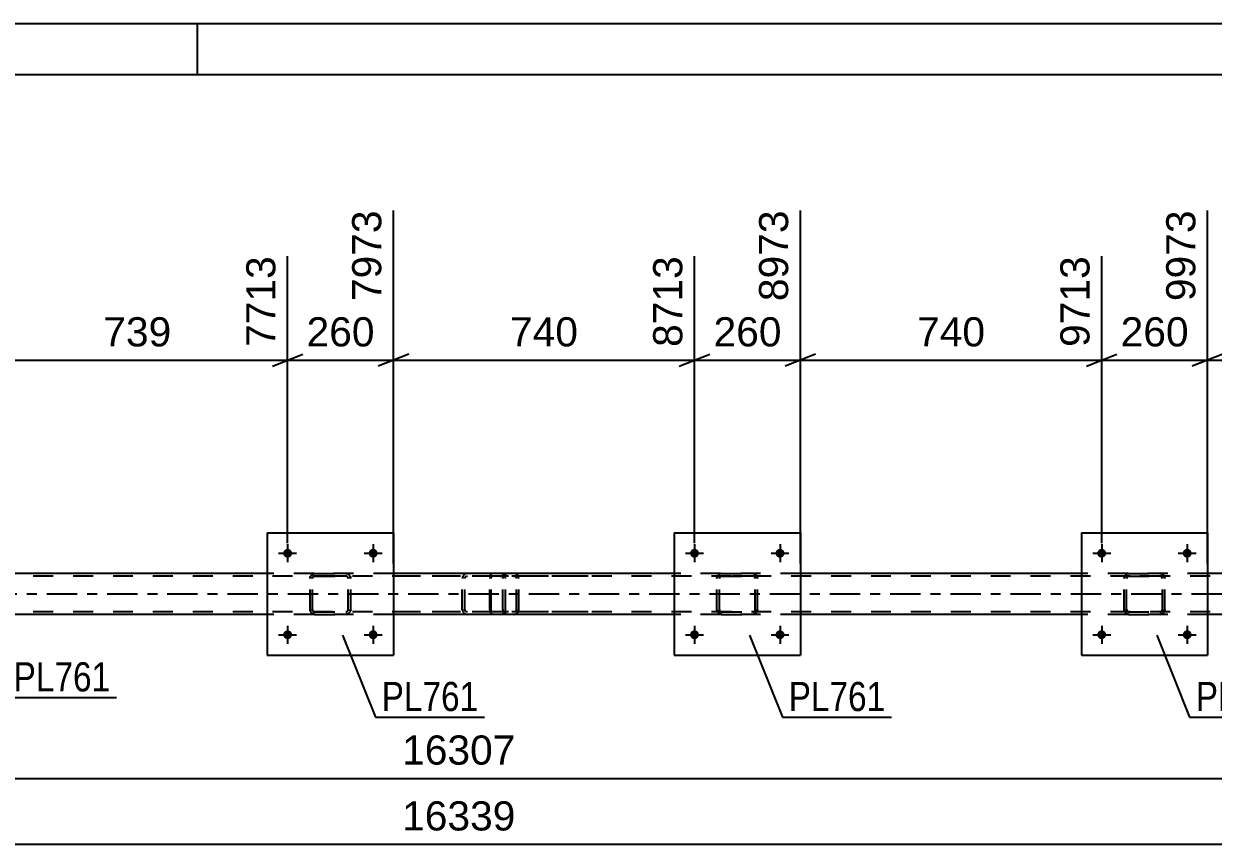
# Model space of a CAD drawing. Header units: millimetres. Extents: x 0 to 841, y 0 to 594.
# Drawn here: x 403.9 to 520.8, y 513.4 to 594 of the extents above; entities that cross this region are included whole.
import ezdxf

# ---------------------------------------------------------------- set-up
doc = ezdxf.new("R2010")
doc.units = ezdxf.units.MM
doc.linetypes.add('DXK_LINE_DOT2', pattern=[3.9198, 1.9599, -1.9599])
doc.linetypes.add('DXK_LINE_DOT3', pattern=[5.9187, 2.979, -0.9799, 0.9799, -0.9799])
doc.styles.add('Arial', font='arial.ttf', dxfattribs={"height": 0.2})
doc.styles.add('Arial Narrow', font='ARIALN.TTF', dxfattribs={"height": 0.2})

# ---------------------------------------------------------------- blocks, each defined once
blk = doc.blocks.new('Unknown-318895881-1113')
at = {"color": 5, "linetype": 'Continuous'}
for p, q in [((841, 594), (0, 594)), ((421, 589), (421, 594)), ((836, 589), (5, 589))]:
    blk.add_line(p, q, dxfattribs=at)
blk = doc.blocks.new('Part-318895881-5365 - 5226')
at = {"color": 2, "linetype": 'Continuous'}
for p, q in [((427.86, 539.99), (400.31, 539.99)), ((467.84, 539.99), (440.26, 539.99)), ((507.85, 539.99), (480.24, 539.99)), ((547.86, 539.99), (520.25, 539.99)), ((427.86, 535.99), (400.31, 535.99)), ((467.84, 535.99), (440.26, 535.99)), ((507.85, 535.99), (480.24, 535.99)), ((547.86, 535.99), (520.25, 535.99))]:
    blk.add_line(p, q, dxfattribs=at)
at = {"color": 7, "linetype": 'DXK_LINE_DOT2'}
for p, q in [((440.26, 539.99), (427.86, 539.99)), ((480.24, 539.99), (467.84, 539.99)), ((520.25, 539.99), (507.85, 539.99)), ((728.25, 539.75), (139.86, 539.75)), ((728.25, 536.23), (139.86, 536.23)), ((440.26, 535.99), (427.86, 535.99)), ((480.24, 535.99), (467.84, 535.99)), ((520.25, 535.99), (507.85, 535.99))]:
    blk.add_line(p, q, dxfattribs=at)
at = {"color": 7, "linetype": 'DXK_LINE_DOT3'}
blk.add_line((139.86, 537.99), (728.25, 537.99), dxfattribs=at)
blk = doc.blocks.new('Part-318895881-5260 - 5226')
at = {"color": 7, "linetype": 'DXK_LINE_DOT2'}
for p, q in [((450.76, 539.99), (438.99, 539.99)), ((447.53, 539.99), (447.33, 539.96)), ((450.96, 539.96), (450.76, 539.99)), ((450.76, 539.75), (438.99, 539.75)), ((447.06, 539.7), (447.02, 539.51)), ((447.02, 536.47), (447.02, 539.51)), ((447.27, 539.51), (447.29, 539.61)), ((447.27, 536.47), (447.27, 539.51)), ((447.29, 539.61), (447.35, 539.68)), ((447.35, 539.68), (447.43, 539.74)), ((447.43, 539.74), (447.53, 539.75)), ((450.76, 539.75), (450.86, 539.74)), ((450.86, 539.74), (450.95, 539.68)), ((450.95, 539.68), (451, 539.61)), ((451, 539.61), (451.02, 539.51)), ((451.02, 536.47), (451.02, 539.51)), ((451.28, 539.51), (451.24, 539.7)), ((451.28, 536.47), (451.28, 539.51)), ((447.02, 536.47), (447.04, 536.38)), ((447.29, 536.38), (447.27, 536.47)), ((451.02, 536.47), (451, 536.38)), ((451.26, 536.38), (451.28, 536.47)), ((450.76, 536.23), (438.99, 536.23)), ((450.76, 535.99), (438.99, 535.99)), ((447.04, 536.38), (447.06, 536.29)), ((447.35, 536.3), (447.29, 536.38)), ((447.33, 536.03), (447.53, 535.99)), ((447.43, 536.25), (447.35, 536.3)), ((447.53, 536.23), (447.43, 536.25)), ((450.86, 536.25), (450.76, 536.23)), ((450.76, 535.99), (450.96, 536.03)), ((450.95, 536.3), (450.86, 536.25)), ((451, 536.38), (450.95, 536.3)), ((451.24, 536.29), (451.26, 536.38))]:
    blk.add_line(p, q, dxfattribs=at)
for centre, start, end in [((447.51, 539.49), 110.7583, 155.68), ((450.78, 539.49), 24.32, 69.2417), ((447.51, 536.49), 204.32, 249.2417), ((450.78, 536.49), 290.7583, 335.68)]:
    blk.add_arc(centre, 0.496, start, end, dxfattribs=at)
blk = doc.blocks.new('Part-318895881-5285 - 5226')
at = {"color": 7, "linetype": 'DXK_LINE_DOT2'}
for p, q in [((432.35, 539.96), (432.54, 539.99)), ((432.54, 539.99), (432.35, 539.96)), ((432.54, 539.99), (435.58, 539.99)), ((432.54, 539.99), (432.54, 539.99)), ((432.54, 539.99), (435.58, 539.99)), ((435.58, 539.99), (435.58, 539.99)), ((435.58, 539.99), (435.76, 539.96)), ((435.76, 539.96), (435.58, 539.99)), ((432.06, 539.51), (432.09, 539.7)), ((432.09, 539.7), (432.06, 539.51)), ((432.06, 536.47), (432.06, 539.51)), ((432.31, 539.61), (432.3, 539.51)), ((432.3, 539.51), (432.31, 539.6)), ((432.3, 536.47), (432.3, 539.51)), ((432.31, 539.6), (432.37, 539.68)), ((432.37, 539.68), (432.31, 539.61)), ((432.44, 539.74), (432.37, 539.68)), ((432.37, 539.68), (432.44, 539.73)), ((432.44, 539.73), (432.54, 539.75)), ((432.54, 539.75), (432.44, 539.74)), ((432.54, 539.75), (435.58, 539.75)), ((432.54, 539.75), (432.54, 539.75)), ((435.58, 539.75), (432.54, 539.75)), ((435.58, 539.75), (435.58, 539.75)), ((435.58, 539.75), (435.67, 539.73)), ((435.67, 539.74), (435.58, 539.75)), ((435.75, 539.68), (435.67, 539.74)), ((435.67, 539.73), (435.75, 539.68)), ((435.75, 539.68), (435.8, 539.6)), ((435.8, 539.61), (435.75, 539.68)), ((435.82, 539.51), (435.8, 539.61)), ((435.8, 539.6), (435.82, 539.51)), ((435.82, 536.47), (435.82, 539.51)), ((436.02, 539.7), (436.06, 539.51)), ((436.06, 539.51), (436.02, 539.7)), ((436.06, 536.47), (436.06, 539.51)), ((432.09, 536.29), (432.06, 536.47)), ((432.06, 536.47), (432.09, 536.29)), ((432.31, 536.38), (432.3, 536.47)), ((432.3, 536.47), (432.31, 536.38)), ((435.82, 536.47), (435.8, 536.38)), ((435.8, 536.38), (435.82, 536.47)), ((436.06, 536.47), (436.02, 536.29)), ((436.02, 536.29), (436.06, 536.47)), ((432.37, 536.3), (432.31, 536.38)), ((432.31, 536.38), (432.37, 536.3)), ((432.54, 535.99), (432.35, 536.03)), ((432.35, 536.03), (432.54, 535.99)), ((432.44, 536.25), (432.37, 536.3)), ((432.37, 536.3), (432.44, 536.25)), ((432.54, 536.23), (432.44, 536.25)), ((432.44, 536.25), (432.54, 536.23)), ((432.54, 536.23), (435.58, 536.23)), ((432.54, 536.23), (432.54, 536.23)), ((432.54, 536.23), (435.58, 536.23)), ((432.54, 535.99), (435.58, 535.99)), ((432.54, 535.99), (432.54, 535.99)), ((432.54, 535.99), (435.58, 535.99)), ((435.67, 536.25), (435.58, 536.23)), ((435.58, 536.23), (435.67, 536.25)), ((435.58, 536.23), (435.58, 536.23)), ((435.76, 536.03), (435.58, 535.99)), ((435.58, 535.99), (435.76, 536.03)), ((435.58, 535.99), (435.58, 535.99)), ((435.75, 536.3), (435.67, 536.25)), ((435.67, 536.25), (435.75, 536.3)), ((435.8, 536.38), (435.75, 536.3)), ((435.75, 536.3), (435.8, 536.38))]:
    blk.add_line(p, q, dxfattribs=at)
at = {"color": 7, "linetype": 'DXK_LINE_DOT3'}
blk.add_line((434.06, 537.99), (434.06, 537.99), dxfattribs=at)
at = {"color": 7, "linetype": 'DXK_LINE_DOT2'}
for centre, start, end in [((432.54, 539.51), 112.5, 157.5), ((432.54, 539.51), 112.5, 157.5), ((435.58, 539.51), 22.5, 67.5), ((435.58, 539.51), 22.5, 67.5), ((432.54, 536.47), 202.5, 247.5), ((432.54, 536.47), 202.5, 247.5), ((435.58, 536.47), 292.5, 337.5), ((435.58, 536.47), 292.5, 337.5)]:
    blk.add_arc(centre, 0.48, start, end, dxfattribs=at)
blk = doc.blocks.new('Part-318895881-5290 - 5226')
at = {"color": 2, "linetype": 'Continuous'}
for p, q in [((427.86, 543.99), (427.86, 531.99)), ((427.86, 543.99), (440.26, 543.99)), ((440.26, 543.99), (440.26, 531.99)), ((427.86, 531.99), (440.26, 531.99))]:
    blk.add_line(p, q, dxfattribs=at)
blk = doc.blocks.new('Part-318895881-5291 - 5226')
at = {"color": 7, "linetype": 'DXK_LINE_DOT2'}
for p, q in [((472.34, 539.96), (472.52, 539.99)), ((472.52, 539.99), (472.34, 539.96)), ((472.52, 539.99), (475.56, 539.99)), ((472.52, 539.99), (472.52, 539.99)), ((472.52, 539.99), (475.56, 539.99)), ((475.56, 539.99), (475.56, 539.99)), ((475.56, 539.99), (475.75, 539.96)), ((475.75, 539.96), (475.56, 539.99)), ((472.04, 539.51), (472.08, 539.7)), ((472.08, 539.7), (472.04, 539.51)), ((472.04, 536.47), (472.04, 539.51)), ((472.3, 539.61), (472.28, 539.51)), ((472.28, 539.51), (472.3, 539.6)), ((472.28, 536.47), (472.28, 539.51)), ((472.3, 539.6), (472.36, 539.68)), ((472.36, 539.68), (472.3, 539.61)), ((472.43, 539.74), (472.36, 539.68)), ((472.36, 539.68), (472.43, 539.73)), ((472.43, 539.73), (472.52, 539.75)), ((472.52, 539.75), (472.43, 539.74)), ((472.52, 539.75), (475.56, 539.75)), ((472.52, 539.75), (472.52, 539.75)), ((475.56, 539.75), (472.52, 539.75)), ((475.56, 539.75), (475.56, 539.75)), ((475.56, 539.75), (475.66, 539.73)), ((475.66, 539.74), (475.56, 539.75)), ((475.73, 539.68), (475.66, 539.74)), ((475.66, 539.73), (475.73, 539.68)), ((475.73, 539.68), (475.79, 539.6)), ((475.79, 539.61), (475.73, 539.68)), ((475.8, 539.51), (475.79, 539.61)), ((475.79, 539.6), (475.8, 539.51)), ((475.8, 536.47), (475.8, 539.51)), ((476.01, 539.7), (476.04, 539.51)), ((476.04, 539.51), (476.01, 539.7)), ((476.04, 536.47), (476.04, 539.51)), ((472.08, 536.29), (472.04, 536.47)), ((472.04, 536.47), (472.08, 536.29)), ((472.3, 536.38), (472.28, 536.47)), ((472.28, 536.47), (472.3, 536.38)), ((475.8, 536.47), (475.79, 536.38)), ((475.79, 536.38), (475.8, 536.47)), ((476.04, 536.47), (476.01, 536.29)), ((476.01, 536.29), (476.04, 536.47)), ((472.36, 536.3), (472.3, 536.38)), ((472.3, 536.38), (472.36, 536.3)), ((472.52, 535.99), (472.34, 536.03)), ((472.34, 536.03), (472.52, 535.99)), ((472.43, 536.25), (472.36, 536.3)), ((472.36, 536.3), (472.43, 536.25)), ((472.52, 536.23), (472.43, 536.25)), ((472.43, 536.25), (472.52, 536.23)), ((472.52, 536.23), (475.56, 536.23)), ((472.52, 536.23), (472.52, 536.23)), ((472.52, 536.23), (475.56, 536.23)), ((472.52, 535.99), (475.56, 535.99)), ((472.52, 535.99), (472.52, 535.99)), ((472.52, 535.99), (475.56, 535.99)), ((475.66, 536.25), (475.56, 536.23)), ((475.56, 536.23), (475.66, 536.25)), ((475.56, 536.23), (475.56, 536.23)), ((475.75, 536.03), (475.56, 535.99)), ((475.56, 535.99), (475.75, 536.03)), ((475.56, 535.99), (475.56, 535.99)), ((475.73, 536.3), (475.66, 536.25)), ((475.66, 536.25), (475.73, 536.3)), ((475.79, 536.38), (475.73, 536.3)), ((475.73, 536.3), (475.79, 536.38))]:
    blk.add_line(p, q, dxfattribs=at)
at = {"color": 7, "linetype": 'DXK_LINE_DOT3'}
blk.add_line((474.04, 537.99), (474.04, 537.99), dxfattribs=at)
at = {"color": 7, "linetype": 'DXK_LINE_DOT2'}
for centre, start, end in [((472.52, 539.51), 112.5, 157.5), ((472.52, 539.51), 112.5, 157.5), ((475.56, 539.51), 22.5, 67.5), ((475.56, 539.51), 22.5, 67.5), ((472.52, 536.47), 202.5, 247.5), ((472.52, 536.47), 202.5, 247.5), ((475.56, 536.47), 292.5, 337.5), ((475.56, 536.47), 292.5, 337.5)]:
    blk.add_arc(centre, 0.48, start, end, dxfattribs=at)
blk = doc.blocks.new('Bolt-318895881-5424 - 5226')
at = {"linetype": 'Continuous'}
for points in [[(430.3, 541.99, -1), (429.42, 541.99, -1)], [(438.7, 541.99, -1), (437.82, 541.99, -1)]]:
    blk.add_hatch(color=1, dxfattribs=at).paths.add_polyline_path(points)
at = {"color": 1, "linetype": 'Continuous'}
for p, q in [((429.86, 542.87), (429.86, 541.11)), ((438.26, 542.87), (438.26, 541.11)), ((428.98, 541.99), (430.74, 541.99)), ((437.38, 541.99), (439.14, 541.99))]:
    blk.add_line(p, q, dxfattribs=at)
blk = doc.blocks.new('Part-318895881-5345 - 5226')
at = {"color": 2, "linetype": 'Continuous'}
for p, q in [((467.84, 543.99), (467.84, 531.99)), ((467.84, 543.99), (480.24, 543.99)), ((480.24, 543.99), (480.24, 531.99)), ((467.84, 531.99), (480.24, 531.99))]:
    blk.add_line(p, q, dxfattribs=at)
blk = doc.blocks.new('Part-318895881-5346 - 5226')
at = {"color": 7, "linetype": 'DXK_LINE_DOT2'}
for p, q in [((512.35, 539.96), (512.53, 539.99)), ((512.53, 539.99), (512.35, 539.96)), ((512.53, 539.99), (515.57, 539.99)), ((512.53, 539.99), (512.53, 539.99)), ((512.53, 539.99), (515.57, 539.99)), ((515.57, 539.99), (515.57, 539.99)), ((515.57, 539.99), (515.75, 539.96)), ((515.75, 539.96), (515.57, 539.99)), ((512.05, 539.51), (512.09, 539.7)), ((512.09, 539.7), (512.05, 539.51)), ((512.05, 536.47), (512.05, 539.51)), ((512.31, 539.61), (512.29, 539.51)), ((512.29, 539.51), (512.31, 539.6)), ((512.29, 536.47), (512.29, 539.51)), ((512.31, 539.6), (512.36, 539.68)), ((512.36, 539.68), (512.31, 539.61)), ((512.44, 539.74), (512.36, 539.68)), ((512.36, 539.68), (512.44, 539.73)), ((512.44, 539.73), (512.53, 539.75)), ((512.53, 539.75), (512.44, 539.74)), ((512.53, 539.75), (515.57, 539.75)), ((512.53, 539.75), (512.53, 539.75)), ((515.57, 539.75), (512.53, 539.75)), ((515.57, 539.75), (515.57, 539.75)), ((515.57, 539.75), (515.66, 539.73)), ((515.66, 539.74), (515.57, 539.75)), ((515.74, 539.68), (515.66, 539.74)), ((515.66, 539.73), (515.74, 539.68)), ((515.74, 539.68), (515.79, 539.6)), ((515.79, 539.61), (515.74, 539.68)), ((515.81, 539.51), (515.79, 539.61)), ((515.79, 539.6), (515.81, 539.51)), ((515.81, 536.47), (515.81, 539.51)), ((516.01, 539.7), (516.05, 539.51)), ((516.05, 539.51), (516.01, 539.7)), ((516.05, 536.47), (516.05, 539.51)), ((512.09, 536.29), (512.05, 536.47)), ((512.05, 536.47), (512.09, 536.29)), ((512.31, 536.38), (512.29, 536.47)), ((512.29, 536.47), (512.31, 536.38)), ((515.81, 536.47), (515.79, 536.38)), ((515.79, 536.38), (515.81, 536.47)), ((516.05, 536.47), (516.01, 536.29)), ((516.01, 536.29), (516.05, 536.47)), ((512.36, 536.3), (512.31, 536.38)), ((512.31, 536.38), (512.36, 536.3)), ((512.53, 535.99), (512.35, 536.03)), ((512.35, 536.03), (512.53, 535.99)), ((512.44, 536.25), (512.36, 536.3)), ((512.36, 536.3), (512.44, 536.25)), ((512.53, 536.23), (512.44, 536.25)), ((512.44, 536.25), (512.53, 536.23)), ((512.53, 536.23), (515.57, 536.23)), ((512.53, 536.23), (512.53, 536.23)), ((512.53, 536.23), (515.57, 536.23)), ((512.53, 535.99), (515.57, 535.99)), ((512.53, 535.99), (512.53, 535.99)), ((512.53, 535.99), (515.57, 535.99)), ((515.66, 536.25), (515.57, 536.23)), ((515.57, 536.23), (515.66, 536.25)), ((515.57, 536.23), (515.57, 536.23)), ((515.75, 536.03), (515.57, 535.99)), ((515.57, 535.99), (515.75, 536.03)), ((515.57, 535.99), (515.57, 535.99)), ((515.74, 536.3), (515.66, 536.25)), ((515.66, 536.25), (515.74, 536.3)), ((515.79, 536.38), (515.74, 536.3)), ((515.74, 536.3), (515.79, 536.38))]:
    blk.add_line(p, q, dxfattribs=at)
at = {"color": 7, "linetype": 'DXK_LINE_DOT3'}
blk.add_line((514.05, 537.99), (514.05, 537.99), dxfattribs=at)
at = {"color": 7, "linetype": 'DXK_LINE_DOT2'}
for centre, start, end in [((512.53, 539.51), 112.5, 157.5), ((512.53, 539.51), 112.5, 157.5), ((515.57, 539.51), 22.5, 67.5), ((515.57, 539.51), 22.5, 67.5), ((512.53, 536.47), 202.5, 247.5), ((512.53, 536.47), 202.5, 247.5), ((515.57, 536.47), 292.5, 337.5), ((515.57, 536.47), 292.5, 337.5)]:
    blk.add_arc(centre, 0.48, start, end, dxfattribs=at)
blk = doc.blocks.new('Part-318895881-5351 - 5226')
at = {"color": 2, "linetype": 'Continuous'}
for p, q in [((507.85, 543.99), (507.85, 531.99)), ((507.85, 543.99), (520.25, 543.99)), ((520.25, 543.99), (520.25, 531.99)), ((507.85, 531.99), (520.25, 531.99))]:
    blk.add_line(p, q, dxfattribs=at)
blk = doc.blocks.new('Part-318895881-5378 - 5226')
at = {"color": 7, "linetype": 'DXK_LINE_DOT2'}
for p, q in [((449.9, 539.96), (449.81, 539.85)), ((450, 539.99), (449.9, 539.96)), ((459.4, 539.99), (450, 539.99)), ((451.28, 539.99), (451.28, 539.75)), ((452.28, 539.96), (452.09, 539.99)), ((449.75, 539.7), (449.73, 539.51)), ((449.73, 536.47), (449.73, 539.51)), ((449.81, 539.85), (449.75, 539.7)), ((449.86, 539.51), (449.87, 539.61)), ((449.86, 536.47), (449.86, 539.51)), ((449.87, 539.61), (449.9, 539.68)), ((449.9, 539.68), (449.95, 539.74)), ((449.95, 539.74), (450, 539.75)), ((459.4, 539.75), (450, 539.75)), ((452.09, 539.75), (452.19, 539.74)), ((452.19, 539.74), (452.27, 539.68)), ((452.27, 539.68), (452.32, 539.61)), ((452.32, 539.61), (452.34, 539.51)), ((452.34, 536.47), (452.34, 539.51)), ((452.59, 539.51), (452.56, 539.7)), ((452.59, 536.47), (452.59, 539.51)), ((449.73, 536.47), (449.75, 536.29)), ((449.87, 536.38), (449.86, 536.47)), ((452.34, 536.47), (452.32, 536.38)), ((452.57, 536.38), (452.59, 536.47)), ((449.75, 536.29), (449.81, 536.13)), ((449.81, 536.13), (449.9, 536.03)), ((449.9, 536.3), (449.87, 536.38)), ((449.95, 536.25), (449.9, 536.3)), ((449.9, 536.03), (450, 535.99)), ((450, 536.23), (449.95, 536.25)), ((459.4, 536.23), (450, 536.23)), ((459.4, 535.99), (450, 535.99)), ((451.28, 535.99), (451.28, 536.23)), ((452.19, 536.25), (452.09, 536.23)), ((452.09, 535.99), (452.28, 536.03)), ((452.27, 536.3), (452.19, 536.25)), ((452.32, 536.38), (452.27, 536.3)), ((452.56, 536.29), (452.57, 536.38))]:
    blk.add_line(p, q, dxfattribs=at)
for centre, start, end in [((452.11, 539.5), 23.8494, 68.8059), ((452.11, 536.49), 291.1941, 336.1506)]:
    blk.add_arc(centre, 0.492, start, end, dxfattribs=at)
blk = doc.blocks.new('Bolt-318895881-5422 - 5226')
at = {"linetype": 'Continuous'}
for points in [[(470.28, 541.99, -1), (469.4, 541.99, -1)], [(478.68, 541.99, -1), (477.8, 541.99, -1)]]:
    blk.add_hatch(color=1, dxfattribs=at).paths.add_polyline_path(points)
at = {"color": 1, "linetype": 'Continuous'}
for p, q in [((469.84, 542.87), (469.84, 541.11)), ((478.24, 542.87), (478.24, 541.11)), ((468.96, 541.99), (470.72, 541.99)), ((477.36, 541.99), (479.12, 541.99))]:
    blk.add_line(p, q, dxfattribs=at)
blk = doc.blocks.new('Bolt-318895881-5423 - 5226')
at = {"linetype": 'Continuous'}
for points in [[(470.28, 533.99, -1), (469.4, 533.99, -1)], [(478.68, 533.99, -1), (477.8, 533.99, -1)]]:
    blk.add_hatch(color=1, dxfattribs=at).paths.add_polyline_path(points)
at = {"color": 1, "linetype": 'Continuous'}
for p, q in [((469.84, 534.87), (469.84, 533.11)), ((478.24, 534.87), (478.24, 533.11)), ((468.96, 533.99), (470.72, 533.99)), ((477.36, 533.99), (479.12, 533.99))]:
    blk.add_line(p, q, dxfattribs=at)
blk = doc.blocks.new('Bolt-318895881-5425 - 5226')
at = {"linetype": 'Continuous'}
for points in [[(430.3, 533.99, -1), (429.42, 533.99, -1)], [(438.7, 533.99, -1), (437.82, 533.99, -1)]]:
    blk.add_hatch(color=1, dxfattribs=at).paths.add_polyline_path(points)
at = {"color": 1, "linetype": 'Continuous'}
for p, q in [((429.86, 534.87), (429.86, 533.11)), ((438.26, 534.87), (438.26, 533.11)), ((428.98, 533.99), (430.74, 533.99)), ((437.38, 533.99), (439.14, 533.99))]:
    blk.add_line(p, q, dxfattribs=at)
blk = doc.blocks.new('Bolt-318895881-5436 - 5226')
at = {"linetype": 'Continuous'}
for points in [[(510.29, 541.99, -1), (509.41, 541.99, -1)], [(518.69, 541.99, -1), (517.81, 541.99, -1)]]:
    blk.add_hatch(color=1, dxfattribs=at).paths.add_polyline_path(points)
at = {"color": 1, "linetype": 'Continuous'}
for p, q in [((509.85, 542.87), (509.85, 541.11)), ((518.25, 542.87), (518.25, 541.11)), ((508.97, 541.99), (510.73, 541.99)), ((517.37, 541.99), (519.13, 541.99))]:
    blk.add_line(p, q, dxfattribs=at)
blk = doc.blocks.new('Bolt-318895881-5437 - 5226')
at = {"linetype": 'Continuous'}
for points in [[(510.29, 533.99, -1), (509.41, 533.99, -1)], [(518.69, 533.99, -1), (517.81, 533.99, -1)]]:
    blk.add_hatch(color=1, dxfattribs=at).paths.add_polyline_path(points)
at = {"color": 1, "linetype": 'Continuous'}
for p, q in [((509.85, 534.87), (509.85, 533.11)), ((518.25, 534.87), (518.25, 533.11)), ((508.97, 533.99), (510.73, 533.99)), ((517.37, 533.99), (519.13, 533.99))]:
    blk.add_line(p, q, dxfattribs=at)
blk = doc.blocks.new('StraightDimension-318895881-15210 - 5226')
at = {"color": 7, "linetype": 'Continuous'}
for p, q in [((400.31, 540.99), (400.31, 575.66)), ((429.86, 542.99), (429.86, 571.16)), ((401.81, 561.56), (398.81, 560.36)), ((428.36, 560.36), (431.36, 561.56)), ((400.31, 560.96), (429.86, 560.96))]:
    blk.add_line(p, q, dxfattribs=at)
at = {"color": 0}
blk.add_wipeout([(419.02, 561.71), (419.02, 565.91), (411.15, 565.91), (411.15, 561.71)], dxfattribs=at)
at = {"color": 3, "style": 'Arial'}
blk.add_text('739', height=2.865, dxfattribs=at).set_placement((411.75, 562.31))
at = {"color": 0, "linetype": 'Continuous'}
blk.add_wipeout([(429.26, 571.76), (425.06, 571.76), (425.06, 561.66), (429.26, 561.66)], dxfattribs=at)
at = {"color": 3, "linetype": 'Continuous', "style": 'Arial'}
blk.add_text('7713', height=2.865, rotation=90.0002, dxfattribs=at).set_placement((428.66, 562.26))
blk = doc.blocks.new('StraightDimension-318895881-6173 - 5226')
at = {"color": 7, "linetype": 'Continuous'}
blk.add_line((130.6, 513.41), (762.74, 513.41), dxfattribs=at)
at = {"color": 0}
blk.add_wipeout([(452.83, 514.16), (452.83, 518.36), (440.51, 518.36), (440.51, 514.16)], dxfattribs=at)
at = {"color": 3, "style": 'Arial'}
blk.add_text('16339', height=2.865, dxfattribs=at).set_placement((441.11, 514.76))
blk = doc.blocks.new('StraightDimension-318895881-6194 - 5226')
at = {"color": 7, "linetype": 'Continuous'}
blk.add_line((131.24, 519.88), (762.1, 519.88), dxfattribs=at)
at = {"color": 0}
blk.add_wipeout([(452.83, 520.63), (452.83, 524.83), (440.51, 524.83), (440.51, 520.63)], dxfattribs=at)
at = {"color": 3, "style": 'Arial'}
blk.add_text('16307', height=2.865, dxfattribs=at).set_placement((441.11, 521.23))
blk = doc.blocks.new('StraightDimension-318895881-15204 - 5226')
at = {"color": 7, "linetype": 'Continuous'}
for p, q in [((520.25, 540.99), (520.25, 575.66)), ((549.86, 542.99), (549.86, 573.38)), ((521.75, 561.56), (518.75, 560.36)), ((548.36, 560.36), (551.36, 561.56)), ((520.25, 560.96), (549.86, 560.96))]:
    blk.add_line(p, q, dxfattribs=at)
at = {"color": 0}
blk.add_wipeout([(538.99, 561.71), (538.99, 565.91), (531.12, 565.91), (531.12, 561.71)], dxfattribs=at)
at = {"color": 3, "style": 'Arial'}
blk.add_text('740', height=2.865, dxfattribs=at).set_placement((531.72, 562.31))
at = {"color": 0, "linetype": 'Continuous'}
blk.add_wipeout([(549.26, 573.98), (545.06, 573.98), (545.06, 561.66), (549.26, 561.66)], dxfattribs=at)
at = {"color": 3, "linetype": 'Continuous', "style": 'Arial'}
blk.add_text('10713', height=2.865, rotation=90.0002, dxfattribs=at).set_placement((548.66, 562.26))
blk = doc.blocks.new('StraightDimension-318895881-15205 - 5226')
at = {"color": 7, "linetype": 'Continuous'}
for p, q in [((520.25, 540.99), (520.25, 575.66)), ((509.85, 542.99), (509.85, 571.16)), ((508.35, 560.36), (511.35, 561.56)), ((521.75, 561.56), (518.75, 560.36)), ((509.85, 560.96), (520.25, 560.96))]:
    blk.add_line(p, q, dxfattribs=at)
at = {"color": 0}
blk.add_wipeout([(518.99, 561.71), (518.99, 565.91), (511.11, 565.91), (511.11, 561.71)], dxfattribs=at)
at = {"color": 3, "style": 'Arial'}
blk.add_text('260', height=2.865, dxfattribs=at).set_placement((511.71, 562.31))
at = {"color": 0, "linetype": 'Continuous'}
blk.add_wipeout([(519.65, 576.26), (515.45, 576.26), (515.45, 566.16), (519.65, 566.16)], dxfattribs=at)
at = {"color": 3, "linetype": 'Continuous', "style": 'Arial'}
blk.add_text('9973', height=2.865, rotation=90.0002, dxfattribs=at).set_placement((519.05, 566.76))
blk = doc.blocks.new('StraightDimension-318895881-15206 - 5226')
at = {"color": 7, "linetype": 'Continuous'}
for p, q in [((480.24, 540.99), (480.24, 575.66)), ((509.85, 542.99), (509.85, 571.16)), ((481.74, 561.56), (478.74, 560.36)), ((508.35, 560.36), (511.35, 561.56)), ((480.24, 560.96), (509.85, 560.96))]:
    blk.add_line(p, q, dxfattribs=at)
at = {"color": 0}
blk.add_wipeout([(498.98, 561.71), (498.98, 565.91), (491.11, 565.91), (491.11, 561.71)], dxfattribs=at)
at = {"color": 3, "style": 'Arial'}
blk.add_text('740', height=2.865, dxfattribs=at).set_placement((491.71, 562.31))
at = {"color": 0, "linetype": 'Continuous'}
blk.add_wipeout([(509.25, 571.76), (505.05, 571.76), (505.05, 561.66), (509.25, 561.66)], dxfattribs=at)
at = {"color": 3, "linetype": 'Continuous', "style": 'Arial'}
blk.add_text('9713', height=2.865, rotation=90.0002, dxfattribs=at).set_placement((508.65, 562.26))
blk = doc.blocks.new('StraightDimension-318895881-15207 - 5226')
at = {"color": 7, "linetype": 'Continuous'}
for p, q in [((480.24, 540.99), (480.24, 575.66)), ((469.84, 542.99), (469.84, 571.16)), ((468.34, 560.36), (471.34, 561.56)), ((481.74, 561.56), (478.74, 560.36)), ((469.84, 560.96), (480.24, 560.96))]:
    blk.add_line(p, q, dxfattribs=at)
at = {"color": 0}
blk.add_wipeout([(478.98, 561.71), (478.98, 565.91), (471.11, 565.91), (471.11, 561.71)], dxfattribs=at)
at = {"color": 3, "style": 'Arial'}
blk.add_text('260', height=2.865, dxfattribs=at).set_placement((471.71, 562.31))
at = {"color": 0, "linetype": 'Continuous'}
blk.add_wipeout([(479.64, 576.26), (475.44, 576.26), (475.44, 566.16), (479.64, 566.16)], dxfattribs=at)
at = {"color": 3, "linetype": 'Continuous', "style": 'Arial'}
blk.add_text('8973', height=2.865, rotation=90.0002, dxfattribs=at).set_placement((479.04, 566.76))
blk = doc.blocks.new('StraightDimension-318895881-15208 - 5226')
at = {"color": 7, "linetype": 'Continuous'}
for p, q in [((440.26, 540.99), (440.26, 575.66)), ((469.84, 542.99), (469.84, 571.16)), ((441.76, 561.56), (438.76, 560.36)), ((468.34, 560.36), (471.34, 561.56)), ((440.26, 560.96), (469.84, 560.96))]:
    blk.add_line(p, q, dxfattribs=at)
at = {"color": 0}
blk.add_wipeout([(458.99, 561.71), (458.99, 565.91), (451.11, 565.91), (451.11, 561.71)], dxfattribs=at)
at = {"color": 3, "style": 'Arial'}
blk.add_text('740', height=2.865, dxfattribs=at).set_placement((451.71, 562.31))
at = {"color": 0, "linetype": 'Continuous'}
blk.add_wipeout([(469.24, 571.76), (465.04, 571.76), (465.04, 561.66), (469.24, 561.66)], dxfattribs=at)
at = {"color": 3, "linetype": 'Continuous', "style": 'Arial'}
blk.add_text('8713', height=2.865, rotation=90.0002, dxfattribs=at).set_placement((468.64, 562.26))
blk = doc.blocks.new('StraightDimension-318895881-15209 - 5226')
at = {"color": 7, "linetype": 'Continuous'}
for p, q in [((440.26, 540.99), (440.26, 575.66)), ((429.86, 542.99), (429.86, 571.16)), ((428.36, 560.36), (431.36, 561.56)), ((441.76, 561.56), (438.76, 560.36)), ((429.86, 560.96), (440.26, 560.96))]:
    blk.add_line(p, q, dxfattribs=at)
at = {"color": 0}
blk.add_wipeout([(438.99, 561.71), (438.99, 565.91), (431.12, 565.91), (431.12, 561.71)], dxfattribs=at)
at = {"color": 3, "style": 'Arial'}
blk.add_text('260', height=2.865, dxfattribs=at).set_placement((431.72, 562.31))
at = {"color": 0, "linetype": 'Continuous'}
blk.add_wipeout([(439.66, 576.26), (435.46, 576.26), (435.46, 566.16), (439.66, 566.16)], dxfattribs=at)
at = {"color": 3, "linetype": 'Continuous', "style": 'Arial'}
blk.add_text('7973', height=2.865, rotation=90.0002, dxfattribs=at).set_placement((439.06, 566.76))
blk = doc.blocks.new('Mark-318895881-5280 - 5226')
at = {"color": 30, "linetype": 'Continuous'}
for p, q in [((397, 532.17), (402.34, 527.82)), ((402.34, 527.82), (413.04, 527.82))]:
    blk.add_line(p, q, dxfattribs=at)
at = {"color": 0}
blk.add_wipeout([(412.44, 528.42), (412.44, 531.42), (402.94, 531.42), (402.94, 528.42)], dxfattribs=at)
blk.add_wipeout([(412.44, 528.42), (412.44, 531.42), (402.94, 531.42), (402.94, 528.42)], dxfattribs=at)
at = {"color": 3, "style": 'Arial Narrow'}
blk.add_text('PL761', height=2.863, dxfattribs=at).set_placement((402.94, 528.42))
blk = doc.blocks.new('Mark-318895881-5286 - 5226')
at = {"color": 30, "linetype": 'Continuous'}
for p, q in [((435.25, 533.96), (438.5, 525.89)), ((438.5, 525.89), (449.2, 525.89))]:
    blk.add_line(p, q, dxfattribs=at)
at = {"color": 0}
blk.add_wipeout([(448.6, 526.49), (448.6, 529.49), (439.1, 529.49), (439.1, 526.49)], dxfattribs=at)
blk.add_wipeout([(448.6, 526.49), (448.6, 529.49), (439.1, 529.49), (439.1, 526.49)], dxfattribs=at)
at = {"color": 3, "style": 'Arial Narrow'}
blk.add_text('PL761', height=2.863, dxfattribs=at).set_placement((439.1, 526.49))
blk = doc.blocks.new('Mark-318895881-5341 - 5226')
at = {"color": 30, "linetype": 'Continuous'}
for p, q in [((475.24, 533.96), (478.49, 525.89)), ((478.49, 525.89), (489.19, 525.89))]:
    blk.add_line(p, q, dxfattribs=at)
at = {"color": 0}
blk.add_wipeout([(488.59, 526.49), (488.59, 529.49), (479.09, 529.49), (479.09, 526.49)], dxfattribs=at)
blk.add_wipeout([(488.59, 526.49), (488.59, 529.49), (479.09, 529.49), (479.09, 526.49)], dxfattribs=at)
at = {"color": 3, "style": 'Arial Narrow'}
blk.add_text('PL761', height=2.863, dxfattribs=at).set_placement((479.09, 526.49))
blk = doc.blocks.new('Mark-318895881-5347 - 5226')
at = {"color": 30, "linetype": 'Continuous'}
for p, q in [((515.25, 533.96), (518.49, 525.89)), ((518.49, 525.89), (529.19, 525.89))]:
    blk.add_line(p, q, dxfattribs=at)
at = {"color": 0}
blk.add_wipeout([(528.59, 526.49), (528.59, 529.49), (519.09, 529.49), (519.09, 526.49)], dxfattribs=at)
blk.add_wipeout([(528.59, 526.49), (528.59, 529.49), (519.09, 529.49), (519.09, 526.49)], dxfattribs=at)
at = {"color": 3, "style": 'Arial Narrow'}
blk.add_text('PL761', height=2.863, dxfattribs=at).set_placement((519.09, 526.49))

msp = doc.modelspace()

# ---------------------------------------------------------------- block references
for name in ['Unknown-318895881-1113', 'Part-318895881-5290 - 5226', 'Part-318895881-5345 - 5226', 'Part-318895881-5351 - 5226', 'Bolt-318895881-5424 - 5226', 'Bolt-318895881-5422 - 5226', 'Bolt-318895881-5436 - 5226', 'Part-318895881-5365 - 5226', 'Part-318895881-5285 - 5226', 'Part-318895881-5260 - 5226', 'Part-318895881-5378 - 5226', 'Part-318895881-5291 - 5226', 'Part-318895881-5346 - 5226', 'Bolt-318895881-5425 - 5226', 'Bolt-318895881-5423 - 5226', 'Bolt-318895881-5437 - 5226']:
    msp.add_blockref(name, (0, 0))

# ---------------------------------------------------------------- next in the draw order: block references
for name in ['StraightDimension-318895881-15210 - 5226', 'StraightDimension-318895881-15204 - 5226', 'StraightDimension-318895881-6173 - 5226']:
    msp.add_blockref(name, (0, 0))

# ---------------------------------------------------------------- next in the draw order: block references
for name in ['StraightDimension-318895881-15205 - 5226', 'StraightDimension-318895881-6194 - 5226']:
    msp.add_blockref(name, (0, 0))

# ---------------------------------------------------------------- next in the draw order: block references
for name in ['StraightDimension-318895881-15206 - 5226', 'Mark-318895881-5286 - 5226', 'Mark-318895881-5341 - 5226', 'Mark-318895881-5347 - 5226', 'Mark-318895881-5280 - 5226']:
    msp.add_blockref(name, (0, 0))

# ---------------------------------------------------------------- next in the draw order: block references
msp.add_blockref('StraightDimension-318895881-15207 - 5226', (0, 0))

# ---------------------------------------------------------------- next in the draw order: block references
msp.add_blockref('StraightDimension-318895881-15208 - 5226', (0, 0))

# ---------------------------------------------------------------- next in the draw order: block references
msp.add_blockref('StraightDimension-318895881-15209 - 5226', (0, 0))

doc.saveas('drawing.dxf')
